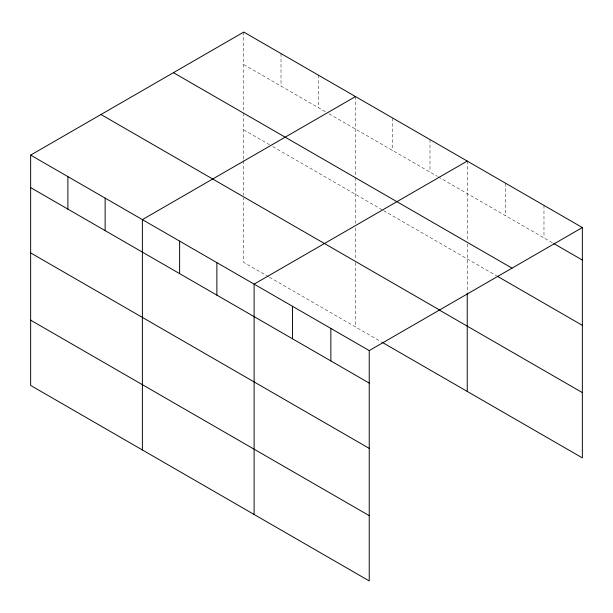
<?xml version="1.0" encoding="UTF-8"?>
<svg xmlns="http://www.w3.org/2000/svg" width="613" height="613" viewBox="0 0 613 613"><rect width="100%" height="100%" fill="white"/><g stroke="black" fill="none" stroke-linecap="round" stroke-linejoin="round"><path stroke-width="0.46" stroke-dasharray="3.06 2.3" d="M243.767 32.068L243.767 112.141M243.767 64.58L325.71 111.88M329.02 113.796L437.437 176.391M438.264 176.866L552.957 243.085M243.767 129.864L269.429 144.676M272.739 146.584L382.811 210.136M383.638 210.619L496.622 275.85M268.601 276.747L243.767 262.41L243.767 198.06M269.429 277.229L381.156 341.732M543.976 205.386L543.976 237.898M505.602 183.233L505.602 215.745M467.236 161.081L467.236 240.227M467.236 243.959L467.236 292.508M429.989 139.58L429.989 172.092M392.741 118.079L392.741 150.583M355.502 96.57L355.502 176.651M355.502 177.586L355.502 223.331M355.502 228.005L355.502 259.766M355.502 262.571L355.502 326.921M318.254 75.07L318.254 107.582M281.015 53.569L281.015 86.081M243.767 113.076L243.767 159.755M243.767 160.69L243.767 195.256"/><path stroke-width="0.92" d="M30.65 155.112L369.233 350.59L369.233 580.932L30.65 385.454L30.65 155.112L243.767 32.068L582.35 227.546L582.35 457.888L381.983 342.215M355.502 96.57L142.385 219.615L142.385 449.965M467.236 161.081L254.111 284.125L254.111 514.476M369.233 350.59L582.35 227.546M553.777 243.553L582.35 260.058M173.441 72.671L512.024 268.149M497.442 276.317L582.35 325.342M100.976 114.508L439.559 309.979M439.092 309.894L582.35 392.604M30.65 187.624L369.233 383.094M30.65 252.908L369.233 448.387M30.65 320.17L369.233 515.648M467.236 293.443L467.236 391.431M330.859 328.43L330.859 360.942M292.485 306.278L292.485 338.79M216.872 262.625L216.872 295.137M179.624 241.116L179.624 273.628M105.137 198.114L105.137 230.626M67.897 176.613L67.897 209.125"/></g></svg>
